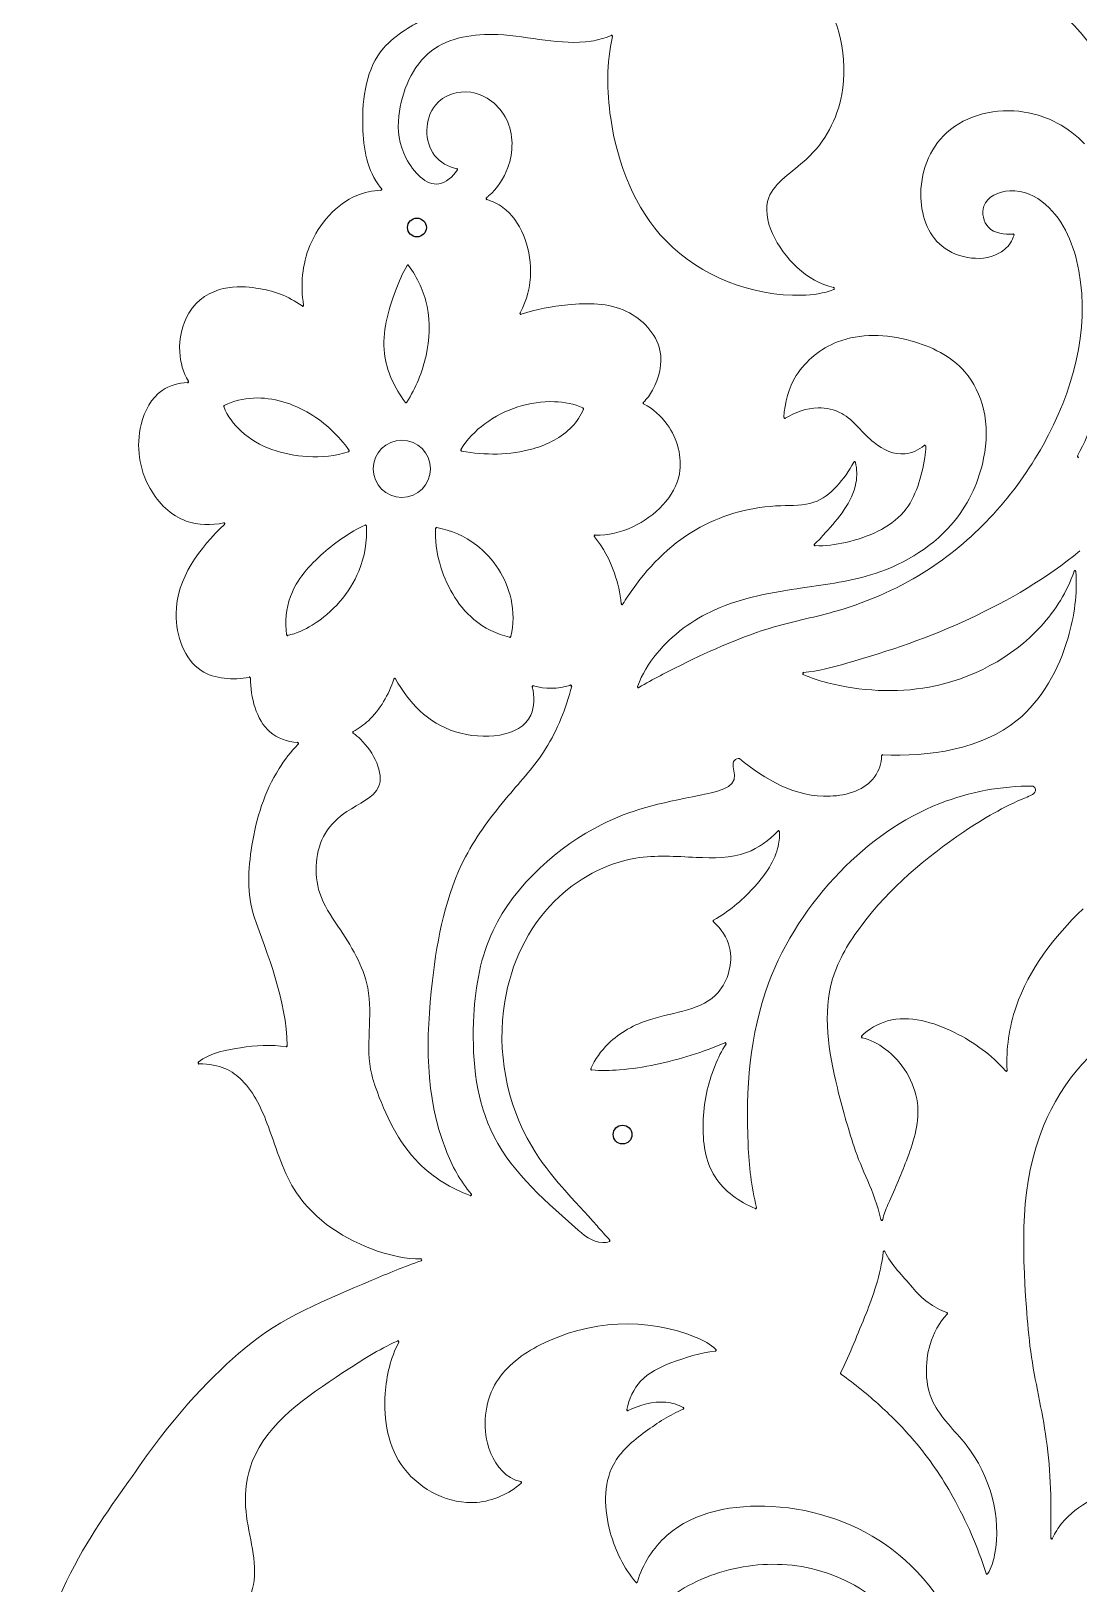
# Model space of a CAD drawing. Header units: millimetres. Extents: x -1155 to 475, y -31 to 1475.
# Drawn here: x -1154.7 to -876.2, y 790.4 to 1203.5 of the extents above; entities that cross this region are included whole.
import ezdxf

# ---------------------------------------------------------------- set-up
doc = ezdxf.new("R2010")
doc.units = ezdxf.units.MM
doc.layers.add('Layer3', color=4, linetype='Continuous')

msp = doc.modelspace()

# ---------------------------------------------------------------- linework, layer by layer
for centre, start, end in [((-1000.45, 1202.06), 347.424, 114.476), ((-1041.64, 1166.6), 325.24, 77.4419), ((-1061.75, 1161.41), 274.2942, 41.3121), ((-1033.54, 1158.89), 129.7768, 252.6016), ((-893.69, 1149.23), 343.7508, 93.7739), ((-1054.57, 1140.97), 35.7395, 148.6749), ((-941.45, 1134.98), 292.7656, 76.1661), ((-1082.57, 1130.54), 234.182, 8.7447), ((-1024.54, 1128.39), 150.7828, 289.2402), ((-1113.13, 1110.22), 271.4958, 30.8296), ((-1103.27, 1103.65), 117.0427, 201.0448), ((-1055.07, 1104.91), 217.1993, 327.7524), ((-1008.16, 1102.99), 338.7788, 64.7345), ((-991.82, 1104.53), 132.0135, 243.2108), ((-954.36, 1100.72), 177.6403, 300.7346), ((-1070.44, 1091.8), 288.6768, 34.4617), ((-1040.24, 1092), 150.0252, 259.5365), ((-917.16, 1093.03), 0.9354, 129.2666), ((-876.34, 1090.33), 152.7407, 305.2908), ((-935.84, 1088.66), 14.1227, 151.0443), ((-1103.49, 1072.4), 313.2508, 102.2671), ((-1065.85, 1071.85), 3.6957, 115.178), ((-1046.95, 1071.13), 80.3964, 175.828), ((-1004.79, 1069.14), 88.2772, 219.7219), ((-946.32, 1066.84), 130.8329, 266.725), ((-877.24, 1059.69), 3.986, 161.3717), ((-997.65, 1051.21), 184.5786, 327.7295), ((-1086.58, 1042.97), 187.5573, 281.3283), ((-1027.47, 1042.49), 257.084, 345.7382), ((-949.38, 1032.57), 96.3125, 244.2721), ((-1096.69, 1031.34), 1.0999, 100.7465), ((-1058.11, 1031.02), 30.2048, 162.6343), ((-1021.28, 1029.05), 74.1733, 195.358), ((-1011.28, 1029.24), 345.0595, 108.267), ((-993.28, 1029.08), 159.6713, 300.8269), ((-1068.97, 1016.93), 119.1914, 234.9618), ((-1083.93, 1013.95), 316.1075, 83.5379), ((-928.4, 1010.68), 87.5452, 178.7741), ((-956.06, 990.47), 3.9083, 136.7109), ((-973.18, 966.76), 119.8016, 228.5909), ((-1086.92, 933.61), 263.3931, 0.3291), ((-970.22, 934.15), 326.4911, 114.258), ((-933.79, 935.94), 135.6171, 257.407), ((-1110.12, 929.01), 131.3562, 270.3581), ((-1005.72, 927.4), 156.0574, 264.9182), ((-895.51, 927.08), 221.3022, 3.5397), ((-1037.89, 893.96), 249.8042, 40.7849), ((-962.14, 890.52), 247.3699, 14.6717), ((-928.6, 887.43), 192.616, 346.2681), ((-1001.1, 881.73), 291.0554, 42.7292), ((-1051.14, 876.62), 288.8581, 89.6164), ((-927.98, 878.72), 24.0413, 174.5996), ((-911.41, 862.37), 317.4335, 69.581), ((-1057.22, 854.83), 332.8085, 113.5498), ((-972.87, 852.62), 277.4674, 45.7698), ((-939.33, 846.46), 152.7612, 234.3194), ((-996.13, 836.78), 167.9822, 295.4608), ((-981.48, 837.17), 293.8365, 61.8645), ((-1024.59, 817.43), 310.434, 81.2374), ((-883.44, 802.68), 178.747, 335.6057), ((-900.61, 793.33), 198.0987, 327.7609), ((-993.79, 791.06), 219.8919, 343.6787)]:
    msp.add_arc(centre, 0.25, start, end)
at = {"lineweight": 9}
for points in [[(-945.78, 1214.77), (-939.76, 1206.95), (-937.44, 1196.17), (-939.24, 1186.56)], [(-861.39, 1178.95), (-866.51, 1191.67), (-874.42, 1203.52), (-884.82, 1211.76)], [(-1061.04, 1198.92), (-1057.85, 1202.53), (-1052.96, 1205.31), (-1050.08, 1206.74)], [(-1030.7, 1202.51), (-1036.98, 1202.77), (-1043.58, 1201.82), (-1048.31, 1198.18)], [(-1005.86, 1200.78), (-1014.05, 1199.52), (-1022.08, 1202.15), (-1030.7, 1202.51)], [(-1000.55, 1202.29), (-1002.23, 1201.53), (-1004.05, 1201.05), (-1005.86, 1200.78)], [(-1000.67, 1180.27), (-1001.74, 1187.59), (-1001.78, 1194.94), (-1000.2, 1202.01)], [(-1066.56, 1178.12), (-1066.76, 1185.81), (-1065.6, 1193.74), (-1061.04, 1198.92)], [(-1048.31, 1198.18), (-1053.37, 1194.29), (-1056.29, 1187.34), (-1056.98, 1180.85)], [(-1047.27, 1183.77), (-1045.07, 1186.45), (-1041.27, 1187.66), (-1037.83, 1187.17)], [(-1037.83, 1187.17), (-1033.76, 1186.59), (-1030.2, 1183.64), (-1028.39, 1179.99)], [(-939.24, 1186.56), (-940.45, 1180.07), (-943.55, 1174.1), (-948.64, 1169.4)], [(-1047.46, 1170.36), (-1050.3, 1173.98), (-1050.22, 1180.19), (-1047.27, 1183.77)], [(-911.39, 1176.4), (-906.12, 1181.26), (-898.07, 1183.08), (-890.75, 1181.93)], [(-890.75, 1181.93), (-884.54, 1180.96), (-878.85, 1177.86), (-874.72, 1173.45)], [(-1061.91, 1161.97), (-1065.42, 1166.26), (-1066.41, 1172.12), (-1066.56, 1178.12)], [(-1056.98, 1180.85), (-1057.38, 1177.03), (-1057, 1173.37), (-1055.02, 1169.6)], [(-1028.39, 1179.99), (-1026.42, 1176.04), (-1026.51, 1171.26), (-1028.01, 1167.15)], [(-985.94, 1147.64), (-994.35, 1156.26), (-998.9, 1168.22), (-1000.67, 1180.27)], [(-918.21, 1159.08), (-918.47, 1165.62), (-915.98, 1172.17), (-911.39, 1176.4)], [(-1055.02, 1169.6), (-1053.11, 1165.97), (-1049.7, 1162.23), (-1046.33, 1162.81)], [(-1041.59, 1166.85), (-1043.82, 1167.34), (-1046.02, 1168.52), (-1047.46, 1170.36)], [(-948.64, 1169.4), (-952.36, 1165.95), (-957.15, 1163.18), (-958.65, 1159.18)], [(-1046.33, 1162.81), (-1044.47, 1163.12), (-1042.62, 1164.76), (-1041.44, 1166.46)], [(-1028.01, 1167.15), (-1029.07, 1164.23), (-1030.84, 1161.64), (-1033.11, 1159.59)], [(-1068.19, 1159.7), (-1066.14, 1160.56), (-1063.98, 1160.99), (-1061.74, 1161.16)], [(-1061.57, 1161.57), (-1061.68, 1161.7), (-1061.8, 1161.84), (-1061.91, 1161.97)], [(-894.59, 1160.97), (-897.46, 1160.78), (-900.59, 1159.42), (-901.47, 1156.92)], [(-885.06, 1157.33), (-887.66, 1159.58), (-890.92, 1161.22), (-894.59, 1160.97)], [(-1080.6, 1146.45), (-1078.19, 1152.24), (-1073.57, 1157.45), (-1068.19, 1159.7)], [(-1033.11, 1159.59), (-1033.3, 1159.42), (-1033.5, 1159.25), (-1033.7, 1159.09)], [(-1033.61, 1158.66), (-1032.05, 1158.17), (-1030.59, 1157.49), (-1029.3, 1156.55)], [(-1029.3, 1156.55), (-1024.56, 1153.09), (-1021.94, 1146.01), (-1021.94, 1139.52)], [(-958.65, 1159.18), (-960.76, 1153.56), (-956.41, 1145.51), (-951.09, 1140.58)], [(-911.76, 1145.63), (-916.06, 1148.59), (-918.01, 1153.83), (-918.21, 1159.08)], [(-901.47, 1156.92), (-902.11, 1155.1), (-901.58, 1152.69), (-900.23, 1151.27)], [(-876.21, 1139.65), (-877.45, 1146.33), (-880.02, 1152.97), (-885.06, 1157.33)], [(-900.23, 1151.27), (-898.67, 1149.61), (-895.99, 1149.33), (-893.7, 1149.48)], [(-893.45, 1149.16), (-893.87, 1147.71), (-894.78, 1146.38), (-895.95, 1145.38)], [(-1082.32, 1130.58), (-1083.13, 1135.84), (-1082.72, 1141.37), (-1080.6, 1146.45)], [(-949.85, 1133.21), (-963.11, 1132.85), (-976.8, 1138.28), (-985.94, 1147.64)], [(-895.95, 1145.38), (-900.04, 1141.88), (-907.21, 1142.48), (-911.76, 1145.63)], [(-1054.78, 1141.1), (-1056.06, 1139.01), (-1056.99, 1136.74), (-1057.86, 1134.41)], [(-1049.44, 1130.2), (-1050.26, 1134.12), (-1052.03, 1137.87), (-1054.37, 1141.12)], [(-951.09, 1140.58), (-948.17, 1137.87), (-944.95, 1136.1), (-941.39, 1135.22)], [(-1112.81, 1128.41), (-1108.16, 1136.2), (-1099.07, 1135.84), (-1095.01, 1135.09)], [(-1021.94, 1139.52), (-1021.94, 1135.55), (-1022.92, 1131.8), (-1024.76, 1128.51)], [(-885.72, 1093.36), (-877.87, 1107.45), (-873.26, 1123.67), (-876.21, 1139.65)], [(-1095.01, 1135.09), (-1090.44, 1134.57), (-1086.27, 1132.91), (-1082.72, 1130.34)], [(-1057.86, 1134.41), (-1059.85, 1129.04), (-1061.49, 1123.32), (-1060.82, 1117.73)], [(-941.35, 1134.75), (-943.99, 1133.64), (-946.91, 1133.28), (-949.85, 1133.21)], [(-1112.81, 1128.41), (-1114.64, 1125.44), (-1115.45, 1121.68), (-1115.24, 1118.12)], [(-1049.75, 1117.1), (-1048.78, 1121.41), (-1048.55, 1125.91), (-1049.44, 1130.2)], [(-1024.46, 1128.15), (-1020.48, 1129.54), (-1016.3, 1130.23), (-1012.02, 1130.64)], [(-1012.02, 1130.64), (-1006.73, 1131.14), (-1001.28, 1131.24), (-996.47, 1128.91)], [(-996.47, 1128.91), (-992.26, 1126.87), (-988.55, 1122.99), (-987.58, 1118.54)], [(-951.32, 1111.84), (-948.81, 1115.88), (-944.82, 1119.02), (-940.41, 1120.76)], [(-940.41, 1120.76), (-934.32, 1123.16), (-927.41, 1122.87), (-920.91, 1121.09)], [(-920.91, 1121.09), (-915.38, 1119.58), (-910.14, 1117), (-906.53, 1112.83)], [(-1115.24, 1118.12), (-1115.08, 1115.33), (-1114.3, 1112.67), (-1112.92, 1110.35)], [(-1060.82, 1117.73), (-1060.27, 1113.08), (-1058.12, 1108.51), (-1055.27, 1104.76)], [(-1054.86, 1104.78), (-1052.49, 1108.54), (-1050.74, 1112.72), (-1049.75, 1117.1)], [(-987.58, 1118.54), (-986.82, 1115.02), (-987.78, 1111.16), (-989.55, 1107.93)], [(-954.61, 1100.73), (-954.45, 1104.59), (-953.39, 1108.52), (-951.32, 1111.84)], [(-906.53, 1112.83), (-904.12, 1110.04), (-902.44, 1106.54), (-901.57, 1102.91)], [(-867.95, 1111.77), (-870.26, 1104.41), (-873.05, 1097.26), (-876.56, 1090.45)], [(-1119.89, 1107.89), (-1122.82, 1105.88), (-1124.59, 1102.41), (-1125.47, 1098.82)], [(-1113.12, 1109.97), (-1115.49, 1109.91), (-1117.95, 1109.22), (-1119.89, 1107.89)], [(-989.55, 1107.93), (-990.22, 1106.72), (-990.99, 1105.61), (-991.99, 1104.71)], [(-1103.51, 1103.56), (-1102.55, 1101.07), (-1100.9, 1098.85), (-1098.92, 1097.02)], [(-1095.63, 1105.84), (-1098.32, 1105.71), (-1101.01, 1105.08), (-1103.39, 1103.87)], [(-1080.59, 1101.69), (-1085.13, 1104.42), (-1090.38, 1106.09), (-1095.63, 1105.84)], [(-1015.6, 1104.88), (-1022.17, 1105.12), (-1028.81, 1102.95), (-1034.1, 1099.03)], [(-1008.05, 1103.21), (-1010.38, 1104.31), (-1012.98, 1104.79), (-1015.6, 1104.88)], [(-1010.97, 1098.22), (-1009.68, 1099.57), (-1008.6, 1101.16), (-1007.92, 1102.9)], [(-991.93, 1104.3), (-989.44, 1103.04), (-987.27, 1101.14), (-985.61, 1098.79)], [(-945.54, 1103.24), (-948.62, 1103.19), (-951.62, 1102.06), (-954.24, 1100.51)], [(-939.26, 1101.75), (-941.12, 1102.77), (-943.35, 1103.28), (-945.54, 1103.24)], [(-901.57, 1102.91), (-900.55, 1098.63), (-900.66, 1094.15), (-901.52, 1089.83)], [(-1125.47, 1098.82), (-1126.91, 1093.01), (-1126.03, 1086.9), (-1123.11, 1081.76)], [(-1070.23, 1091.94), (-1072.92, 1095.85), (-1076.46, 1099.21), (-1080.59, 1101.69)], [(-1034.1, 1099.03), (-1036.65, 1097.14), (-1038.9, 1094.83), (-1040.46, 1092.13)], [(-985.61, 1098.79), (-982.93, 1095.02), (-981.58, 1090.11), (-982.4, 1085.71)], [(-930.66, 1093.99), (-933.8, 1096.5), (-935.92, 1099.94), (-939.26, 1101.75)], [(-1098.92, 1097.02), (-1094.23, 1092.71), (-1087.71, 1090.67), (-1081.29, 1090.28)], [(-1021.31, 1092.37), (-1017.44, 1093.49), (-1013.72, 1095.33), (-1010.97, 1098.22)], [(-1081.29, 1090.28), (-1077.54, 1090.05), (-1073.83, 1090.39), (-1070.36, 1091.56)], [(-1040.29, 1091.76), (-1034.06, 1090.61), (-1027.49, 1090.57), (-1021.31, 1092.37)], [(-922.4, 1091.01), (-925.31, 1090.71), (-928.28, 1092.08), (-930.66, 1093.99)], [(-917.32, 1093.22), (-918.76, 1092.05), (-920.57, 1091.2), (-922.4, 1091.01)], [(-917.19, 1090.02), (-917.03, 1091.03), (-916.9, 1092.03), (-916.91, 1093.03)], [(-915.91, 1060.47), (-903.43, 1068.64), (-893.13, 1080.05), (-885.72, 1093.36)], [(-946.66, 1078.13), (-942.07, 1079.7), (-938.51, 1084.35), (-936.06, 1088.78)], [(-935.6, 1088.72), (-935.16, 1086.96), (-935.14, 1085.06), (-935.47, 1083.27)], [(-922.75, 1075.61), (-919.49, 1079.48), (-918, 1084.86), (-917.19, 1090.02)], [(-901.52, 1089.83), (-902.7, 1083.83), (-905.31, 1078.12), (-909.12, 1073.36)], [(-982.4, 1085.71), (-983.53, 1079.59), (-988.86, 1074.43), (-994.74, 1071.64)], [(-935.47, 1083.27), (-936.4, 1078.13), (-940.12, 1073.91), (-943.63, 1069.96)], [(-1123.11, 1081.76), (-1120.91, 1077.9), (-1117.56, 1074.59), (-1113.48, 1073.12)], [(-955.42, 1077.22), (-952.41, 1077.34), (-949.35, 1077.2), (-946.66, 1078.13)], [(-976.89, 1071.48), (-970.39, 1075.04), (-963.03, 1076.93), (-955.42, 1077.22)], [(-938.16, 1067.47), (-932.35, 1068.81), (-926.42, 1071.25), (-922.75, 1075.61)], [(-1103.32, 1072.22), (-1109.93, 1066), (-1116.09, 1057.92), (-1116.2, 1048.43)], [(-1113.48, 1073.12), (-1110.35, 1071.99), (-1106.8, 1071.94), (-1103.54, 1072.65)], [(-1065.96, 1072.07), (-1069.97, 1070.18), (-1073.62, 1067.62), (-1077.01, 1064.64)], [(-1067.63, 1059.85), (-1066.06, 1063.65), (-1065.34, 1067.81), (-1065.6, 1071.86)], [(-1047.2, 1071.15), (-1047.42, 1068.07), (-1046.96, 1064.97), (-1046.11, 1061.94)], [(-1036.37, 1066.75), (-1039.46, 1069.13), (-1043.13, 1070.74), (-1046.91, 1071.38)], [(-994.74, 1071.64), (-997.97, 1070.1), (-1001.37, 1069.29), (-1004.78, 1069.39)], [(-994.73, 1055.15), (-990.04, 1061.75), (-983.97, 1067.6), (-976.89, 1071.48)], [(-943.63, 1069.96), (-944.55, 1068.93), (-945.46, 1067.92), (-946.48, 1067.03)], [(-909.12, 1073.36), (-914.49, 1066.65), (-922.25, 1061.85), (-930.4, 1059.17)], [(-1027.16, 1052.33), (-1028.4, 1058), (-1031.76, 1063.22), (-1036.37, 1066.75)], [(-1004.98, 1068.98), (-1002.64, 1066.15), (-1000.91, 1062.84), (-999.68, 1059.29)], [(-946.33, 1066.59), (-943.61, 1066.44), (-940.9, 1066.83), (-938.16, 1067.47)], [(-1077.01, 1064.64), (-1080.72, 1061.38), (-1084.13, 1057.61), (-1085.8, 1053.06)], [(-1046.11, 1061.94), (-1044.51, 1056.23), (-1041.55, 1050.77), (-1037.03, 1046.99)], [(-937.87, 1035.33), (-915.66, 1041.62), (-893.73, 1050.67), (-875.92, 1065.18)], [(-1080.01, 1045.47), (-1074.54, 1048.84), (-1070.06, 1053.92), (-1067.63, 1059.85)], [(-999.68, 1059.29), (-998.76, 1056.68), (-998.12, 1053.94), (-997.9, 1051.19)], [(-930.4, 1059.17), (-936.66, 1057.11), (-943.14, 1056.31), (-949.66, 1055.37)], [(-940.49, 1049.25), (-931.83, 1051.76), (-923.47, 1055.52), (-915.91, 1060.47)], [(-877.47, 1059.77), (-879.29, 1054.37), (-882.41, 1049.39), (-886.31, 1045.12)], [(-879.07, 1042.11), (-877.37, 1047.9), (-876.58, 1053.83), (-876.99, 1059.71)], [(-997.44, 1051.08), (-996.57, 1052.45), (-995.68, 1053.82), (-994.73, 1055.15)], [(-949.66, 1055.37), (-957.63, 1054.22), (-965.65, 1052.85), (-972.97, 1049.54)], [(-1085.8, 1053.06), (-1086.96, 1049.87), (-1087.28, 1046.3), (-1086.83, 1042.93)], [(-1027.23, 1042.42), (-1026.41, 1045.62), (-1026.43, 1049.05), (-1027.16, 1052.33)], [(-972.97, 1049.54), (-978.86, 1046.87), (-984.31, 1042.94), (-988.42, 1037.89)], [(-957.2, 1044.96), (-951.69, 1046.55), (-946.03, 1047.65), (-940.49, 1049.25)], [(-1116.2, 1048.43), (-1116.26, 1042.65), (-1114.06, 1036.34), (-1109.53, 1033.37)], [(-1086.54, 1042.72), (-1084.22, 1043.19), (-1082.05, 1044.21), (-1080.01, 1045.47)], [(-1037.03, 1046.99), (-1034.29, 1044.7), (-1030.98, 1043.03), (-1027.53, 1042.24)], [(-981.78, 1034.93), (-973.82, 1038.85), (-965.68, 1042.5), (-957.2, 1044.96)], [(-886.31, 1045.12), (-894.02, 1036.69), (-904.78, 1031.08), (-915.98, 1028.99)], [(-892.61, 1020.14), (-885.99, 1025.52), (-881.56, 1033.67), (-879.07, 1042.11)], [(-988.42, 1037.89), (-990.56, 1035.26), (-992.34, 1032.32), (-993.51, 1029.17)], [(-1109.53, 1033.37), (-1105.98, 1031.05), (-1100.99, 1030.78), (-1096.74, 1031.59)], [(-993.15, 1028.87), (-989.46, 1031.07), (-985.64, 1033.03), (-981.78, 1034.93)], [(-949.41, 1032.82), (-945.5, 1033.25), (-941.68, 1034.25), (-937.87, 1035.33)], [(-1096.44, 1031.35), (-1096.34, 1026.26), (-1094.97, 1020.26), (-1091.26, 1017.08)], [(-1058.35, 1031.09), (-1059.64, 1026.96), (-1061.94, 1022.97), (-1065.09, 1020.04)], [(-1041.89, 1017.08), (-1049.51, 1019.43), (-1054.32, 1025.01), (-1057.89, 1031.14)], [(-1021.52, 1028.99), (-1020.85, 1026.56), (-1020.9, 1023.7), (-1021.89, 1021.52)], [(-1011.53, 1029.42), (-1014.66, 1028.43), (-1018.1, 1028.41), (-1021.21, 1029.29)], [(-1017.96, 1012.53), (-1014.76, 1017.59), (-1012.59, 1023.35), (-1011.03, 1029.18)], [(-1011.35, 1029.48), (-1011.41, 1029.46), (-1011.47, 1029.44), (-1011.53, 1029.42)], [(-943.05, 1030.15), (-945.27, 1030.7), (-947.45, 1031.37), (-949.49, 1032.35)], [(-915.98, 1028.99), (-924.96, 1027.32), (-934.23, 1027.91), (-943.05, 1030.15)], [(-1021.89, 1021.52), (-1024.63, 1015.55), (-1034.56, 1014.82), (-1041.89, 1017.08)], [(-1091.26, 1017.08), (-1089.3, 1015.4), (-1086.69, 1014.51), (-1083.9, 1014.2)], [(-1069.12, 1016.72), (-1068.45, 1016.26), (-1067.8, 1015.71), (-1067.18, 1015.09)], [(-1065.09, 1020.04), (-1066.31, 1018.92), (-1067.65, 1017.95), (-1069.09, 1017.15)], [(-928.39, 1010.93), (-916.07, 1010.4), (-902.09, 1012.44), (-892.61, 1020.14)], [(-1083.75, 1013.77), (-1085.66, 1011.79), (-1087.37, 1009.6), (-1088.83, 1007.28)], [(-1067.18, 1015.09), (-1063.67, 1011.64), (-1060.81, 1006.08), (-1062.37, 1002.46)], [(-1027.9, 1000.03), (-1024.43, 1004.12), (-1020.79, 1008.05), (-1017.96, 1012.53)], [(-967.74, 1005.65), (-967.83, 1006.98), (-968.6, 1008.67), (-967.74, 1009.49)], [(-967.74, 1009.49), (-967.42, 1009.8), (-966.88, 1009.98), (-966.41, 1009.99)], [(-966.41, 1009.99), (-959.75, 1004.41), (-951.53, 999.59), (-942.34, 999.96)], [(-930.47, 1005.15), (-929.35, 1006.73), (-928.69, 1008.74), (-928.65, 1010.68)], [(-1088.83, 1007.28), (-1092.7, 1001.14), (-1094.87, 994.1), (-1096.05, 986.83)], [(-976.85, 1000.22), (-972.47, 1001.07), (-967.5, 1001.98), (-967.74, 1005.65)], [(-942.34, 999.96), (-937.77, 1000.15), (-932.97, 1001.61), (-930.47, 1005.15)], [(-1062.37, 1002.46), (-1063.6, 999.6), (-1067.6, 997.95), (-1070.79, 995.85)], [(-1039.26, 983.84), (-1036.23, 989.64), (-1032.19, 994.96), (-1027.9, 1000.03)], [(-1003.06, 992.42), (-995.45, 996.28), (-988.13, 998.03), (-976.85, 1000.22)], [(-888.37, 1002.64), (-896.77, 1002.7), (-905.29, 1001.13), (-913.15, 998.03)], [(-906.76, 990.5), (-901.57, 993.99), (-896.18, 997.18), (-890.43, 999.56)], [(-890.43, 999.56), (-889.33, 999.96), (-887.47, 1000.72), (-887.7, 1001.75)], [(-887.7, 1001.75), (-887.78, 1002.07), (-888.07, 1002.43), (-888.37, 1002.64)], [(-1070.79, 995.85), (-1073.19, 994.26), (-1075.13, 992.42), (-1076.5, 990.14)], [(-913.15, 998.03), (-923.16, 994.08), (-932.1, 987.65), (-939.66, 979.88)], [(-1031.93, 964.27), (-1026.13, 976.49), (-1014.28, 986.74), (-1003.06, 992.42)], [(-1076.5, 990.14), (-1079.21, 985.6), (-1079.68, 979.32), (-1078.01, 974.2)], [(-956.24, 990.64), (-958.53, 988.2), (-961.4, 986.14), (-964.52, 984.99)], [(-956.29, 986.07), (-955.91, 987.5), (-955.7, 989.01), (-955.81, 990.48)], [(-933.93, 965.63), (-926.45, 975.58), (-917, 983.61), (-906.76, 990.5)], [(-1096.05, 986.83), (-1097.08, 980.47), (-1097.36, 973.94), (-1095.45, 967.88)], [(-1048.06, 950.9), (-1046.72, 962.46), (-1044.48, 973.85), (-1039.26, 983.84)], [(-993.96, 983.47), (-1001.97, 982.16), (-1009.72, 977.88), (-1015.61, 972)], [(-977.94, 983.69), (-983.38, 983.92), (-988.73, 984.33), (-993.96, 983.47)], [(-964.52, 984.99), (-968.72, 983.43), (-973.36, 983.49), (-977.94, 983.69)], [(-962.79, 975.46), (-959.92, 978.55), (-957.38, 982.04), (-956.29, 986.07)], [(-939.66, 979.88), (-947.95, 971.35), (-954.59, 961.22), (-958.67, 950.2)], [(-973.3, 966.98), (-969.4, 969.21), (-965.9, 972.1), (-962.79, 975.46)], [(-1078.01, 974.2), (-1076.96, 970.97), (-1075.06, 968.21), (-1073.17, 965.37)], [(-1015.61, 972), (-1022.76, 964.86), (-1027.17, 955.37), (-1028.82, 945.37)], [(-1095.45, 967.88), (-1092.13, 958.42), (-1086.74, 945.47), (-1086.67, 933.61)], [(-969.07, 959.66), (-969.69, 962.36), (-971.31, 964.78), (-973.35, 966.57)], [(-875.08, 970.02), (-882.87, 962.5), (-889.52, 953.93), (-892.91, 943.92)], [(-1073.17, 965.37), (-1069.75, 960.23), (-1066.35, 954.84), (-1065.23, 948.98)], [(-1037.04, 941.7), (-1036.58, 949.59), (-1035.25, 957.26), (-1031.93, 964.27)], [(-941.66, 951.42), (-940.13, 956.51), (-937.22, 961.26), (-933.93, 965.63)], [(-972.1, 947.75), (-969.45, 950.77), (-968.12, 955.55), (-969.07, 959.66)], [(-1044.53, 905.95), (-1050.05, 920.03), (-1049.84, 935.61), (-1048.06, 950.9)], [(-958.67, 950.2), (-963.68, 936.67), (-964.85, 921.81), (-964.14, 907.28)], [(-940.41, 922.37), (-942.73, 931.94), (-944.42, 942.25), (-941.66, 951.42)], [(-1065.23, 948.98), (-1063.8, 941.55), (-1066.02, 933.36), (-1064.2, 925.93)], [(-990.07, 940.6), (-983.66, 942.62), (-976.26, 943), (-972.1, 947.75)], [(-1032.56, 911.25), (-1036.7, 920.3), (-1037.64, 931.2), (-1037.04, 941.7)], [(-1028.82, 945.37), (-1030.99, 932.17), (-1028.36, 918.08), (-1021.67, 906.83)], [(-909.26, 937.1), (-914.85, 939.87), (-921.22, 941.8), (-927.04, 940.17)], [(-892.91, 943.92), (-894.73, 938.54), (-895.61, 932.75), (-895.26, 927.09)], [(-1001.32, 934.11), (-998.24, 937.16), (-994.37, 939.25), (-990.07, 940.6)], [(-927.04, 940.17), (-929.62, 939.45), (-932.09, 938.03), (-933.97, 936.11)], [(-885.61, 912.25), (-880.72, 924.11), (-871.66, 935.01), (-859.95, 939.92)], [(-1086.95, 933.36), (-1090.98, 933.83), (-1095.1, 933.79), (-1099.11, 933.06)], [(-1005.95, 927.5), (-1004.86, 929.96), (-1003.24, 932.22), (-1001.32, 934.11)], [(-970.33, 934.38), (-973.21, 933.08), (-976.21, 932.02), (-979.24, 931.08)], [(-972.92, 928.33), (-972.12, 930.31), (-971.19, 932.24), (-970.01, 934.01)], [(-933.84, 935.69), (-931.63, 935.2), (-929.56, 934.12), (-927.69, 932.71)], [(-895.7, 926.91), (-899.42, 931.15), (-904, 934.5), (-909.26, 937.1)], [(-1099.11, 933.06), (-1102.13, 932.51), (-1107.25, 931.87), (-1110.29, 929.19)], [(-979.24, 931.08), (-985.45, 929.15), (-991.82, 927.69), (-998.29, 927.18)], [(-927.69, 932.71), (-923.15, 929.28), (-919.83, 923.93), (-919.13, 918.44)], [(-1110.12, 928.76), (-1104.49, 928.79), (-1101.2, 926.92), (-1098.68, 924.4)], [(-1064.2, 925.93), (-1063.93, 924.8), (-1063.57, 923.7), (-1063.18, 922.6)], [(-998.29, 927.18), (-1000.77, 926.99), (-1003.27, 926.93), (-1005.74, 927.15)], [(-976.1, 913.04), (-975.96, 918.37), (-974.86, 923.48), (-972.92, 928.33)], [(-1098.68, 924.4), (-1095.34, 921.05), (-1093.35, 916.56), (-1091.66, 911.99)], [(-1063.18, 922.6), (-1060.6, 915.22), (-1057.15, 907.88), (-1051.65, 902.36)], [(-935.96, 906.67), (-937.61, 911.86), (-939.11, 917), (-940.41, 922.37)], [(-919.13, 918.44), (-918.51, 913.52), (-920, 908.49), (-921.77, 903.74)], [(-972.92, 898.7), (-975.54, 902.81), (-976.24, 908.02), (-976.1, 913.04)], [(-1091.66, 911.99), (-1089.39, 905.89), (-1087.64, 899.66), (-1084.17, 894.44)], [(-1010.18, 885.29), (-1019.38, 893.39), (-1027.95, 901.17), (-1032.56, 911.25)], [(-890.14, 863.95), (-891.31, 880.18), (-891.9, 897), (-885.61, 912.25)], [(-1037.7, 894.12), (-1040.67, 897.56), (-1042.86, 901.69), (-1044.53, 905.95)], [(-1021.67, 906.83), (-1017, 898.97), (-1010.35, 892.5), (-1004.28, 885.67)], [(-964.14, 907.28), (-963.87, 901.62), (-963.31, 896.01), (-961.89, 890.58)], [(-928.84, 887.38), (-930.57, 895.1), (-934.06, 900.71), (-935.96, 906.67)], [(-1051.65, 902.36), (-1047.84, 898.54), (-1043.05, 895.59), (-1037.98, 893.72)], [(-921.77, 903.74), (-923.27, 899.69), (-924.96, 895.85), (-926.95, 891.38)], [(-962.23, 890.29), (-966.43, 892.04), (-970.49, 894.9), (-972.92, 898.7)], [(-1084.17, 894.44), (-1079.35, 887.19), (-1071.2, 881.89), (-1062.63, 878.99)], [(-926.95, 891.38), (-927.59, 889.94), (-928.05, 888.61), (-928.36, 887.37)], [(-1002.79, 881.22), (-1005.61, 881.29), (-1007.91, 883.3), (-1010.18, 885.29)], [(-1004.28, 885.67), (-1003.16, 884.41), (-1002.06, 883.13), (-1000.91, 881.9)], [(-1001.01, 881.49), (-1001.57, 881.28), (-1002.19, 881.2), (-1002.79, 881.22)], [(-1051.06, 876.38), (-1055.55, 874.85), (-1059.91, 872.99), (-1064.32, 871.13)], [(-1062.63, 878.99), (-1058.87, 877.71), (-1055.01, 876.89), (-1051.14, 876.87)], [(-932.74, 862.35), (-931.12, 866.73), (-928.8, 872.69), (-928.23, 878.74)], [(-927.75, 878.82), (-926.16, 875.24), (-923.05, 872.49), (-920.45, 869.27)], [(-1064.32, 871.13), (-1076.18, 866.15), (-1088.38, 861.23), (-1098.13, 852.99)], [(-920.45, 869.27), (-918.04, 866.28), (-914.85, 863.92), (-911.32, 862.61)], [(-889.01, 852.25), (-889.54, 856.13), (-889.86, 860.02), (-890.14, 863.95)], [(-977.94, 855.99), (-990.97, 861.52), (-1006.64, 860.54), (-1019.39, 854.02)], [(-939.55, 846.58), (-936.93, 851.68), (-935.02, 857.09), (-932.74, 862.35)], [(-911.23, 862.21), (-913.31, 859.94), (-914.83, 857.16), (-915.74, 854.13)], [(-1057.32, 855.05), (-1062.43, 852.82), (-1067.04, 849.8), (-1071.84, 846.64)], [(-972.69, 852.8), (-974.15, 854.21), (-976.02, 855.17), (-977.94, 855.99)], [(-1098.13, 852.99), (-1106.07, 846.28), (-1115.96, 836.22), (-1125.88, 821.84)], [(-1060.61, 841.08), (-1060.28, 845.89), (-1059.14, 850.54), (-1056.99, 854.71)], [(-1019.39, 854.02), (-1024.07, 851.62), (-1028.36, 848.47), (-1031.01, 844.15)], [(-984.67, 849.21), (-980.79, 850.72), (-976.88, 851.84), (-972.84, 852.37)], [(-915.74, 854.13), (-917.25, 849.13), (-917.12, 843.43), (-915.01, 838.89)], [(-884.86, 828.86), (-885.96, 836.7), (-887.93, 844.43), (-889.01, 852.25)], [(-992.72, 844.39), (-990.62, 846.67), (-987.65, 848.06), (-984.67, 849.21)], [(-1071.84, 846.64), (-1081.5, 840.27), (-1091.94, 833.33), (-1095.93, 822.99)], [(-1031.01, 844.15), (-1033.86, 839.5), (-1034.8, 833.48), (-1033.42, 827.92)], [(-996.38, 836.84), (-995.79, 839.58), (-994.6, 842.34), (-992.72, 844.39)], [(-928.96, 837.74), (-932.3, 840.78), (-935.81, 843.63), (-939.47, 846.26)], [(-1055.57, 821.12), (-1059.84, 826.68), (-1061.1, 834.05), (-1060.61, 841.08)], [(-986.02, 838.75), (-989.45, 839.07), (-992.93, 838.03), (-996.02, 836.56)], [(-981.36, 837.39), (-982.79, 838.16), (-984.39, 838.6), (-986.02, 838.75)], [(-915.01, 838.89), (-913, 834.58), (-909.2, 831.32), (-906.15, 827.4)], [(-991.38, 830.97), (-988.18, 833.32), (-984.92, 835.38), (-981.38, 836.94)], [(-919.96, 828.49), (-922.74, 831.77), (-925.77, 834.84), (-928.96, 837.74)], [(-999.96, 822.12), (-998.08, 825.68), (-994.77, 828.49), (-991.38, 830.97)], [(-1033.42, 827.92), (-1032.49, 824.17), (-1030.5, 820.62), (-1027.28, 818.71)], [(-909.68, 813.58), (-912.64, 818.86), (-916.06, 823.88), (-919.96, 828.49)], [(-906.15, 827.4), (-899.79, 819.25), (-896.67, 808.26), (-898.63, 798.16)], [(-883.69, 802.69), (-883.5, 811.42), (-883.65, 820.21), (-884.86, 828.86)], [(-1095.93, 822.99), (-1097.37, 819.26), (-1097.97, 815.09), (-1097.71, 810.95)], [(-1000.77, 804.15), (-1002.4, 810.18), (-1002.71, 816.94), (-999.96, 822.12)], [(-1125.88, 821.84), (-1135.8, 807.76), (-1152.58, 786.47), (-1154.75, 757.74)], [(-1036.27, 812.13), (-1043.49, 811.55), (-1051.15, 815.37), (-1055.57, 821.12)], [(-1027.28, 818.71), (-1026.44, 818.21), (-1025.51, 817.82), (-1024.55, 817.67)], [(-1024.43, 817.24), (-1027.7, 814.44), (-1031.91, 812.48), (-1036.27, 812.13)], [(-1097.71, 810.95), (-1097.3, 804.22), (-1094.65, 797.54), (-1095.48, 791.32)], [(-957.8, 811.04), (-967.89, 811.61), (-978.46, 809.78), (-985.7, 803.35)], [(-925.91, 799.65), (-934.84, 806.45), (-945.99, 810.38), (-957.8, 811.04)], [(-900.84, 793.25), (-903.14, 800.27), (-906.06, 807.12), (-909.68, 813.58)], [(-873.16, 812.64), (-876.03, 811.09), (-878.66, 809.11), (-880.71, 806.6)], [(-880.71, 806.6), (-881.71, 805.37), (-882.56, 804.02), (-883.22, 802.58)], [(-993.98, 790.9), (-997.16, 794.7), (-999.42, 799.17), (-1000.77, 804.15)], [(-985.7, 803.35), (-989.36, 800.1), (-992.18, 795.68), (-993.55, 790.99)], [(-904.27, 770.04), (-909.14, 781.57), (-916.23, 792.29), (-925.91, 799.65)], [(-898.63, 798.16), (-898.97, 796.4), (-899.46, 794.67), (-900.39, 793.19)], [(-985.35, 786.53), (-979.96, 790.66), (-973.47, 793.4), (-966.73, 794.74)], [(-966.73, 794.74), (-959.89, 796.09), (-952.8, 796), (-946.06, 794.21)], [(-946.06, 794.21), (-937.98, 792.07), (-930.41, 787.51), (-924.86, 781.39)], [(-1095.48, 791.32), (-1096.23, 785.76), (-1099.77, 780.56), (-1101.73, 774.81)]]:
    msp.add_open_spline(points, degree=3, dxfattribs=at)
msp.add_open_spline([(-1063.82, 1087.03), (-1063.82, 1082.81), (-1060.4, 1079.39), (-1056.18, 1079.39), (-1056.18, 1079.39), (-1051.97, 1079.39), (-1048.55, 1082.81), (-1048.55, 1087.03), (-1048.55, 1087.03), (-1048.55, 1091.24), (-1051.97, 1094.66), (-1056.18, 1094.66), (-1056.18, 1094.66), (-1060.4, 1094.66), (-1063.82, 1091.24), (-1063.82, 1087.03)], degree=3, knots=[0, 0, 0, 0, 0.2, 0.2, 0.2, 0.2, 0.4, 0.4, 0.4, 0.4, 0.6, 0.6, 0.6, 0.6, 1, 1, 1, 1], dxfattribs=at)
at = {"layer": 'Layer3'}
for centre in [(-1052.17, 1151.22), (-997.51, 909.95)]:
    msp.add_circle(centre, 2.5, dxfattribs=at)

doc.saveas('drawing.dxf')
